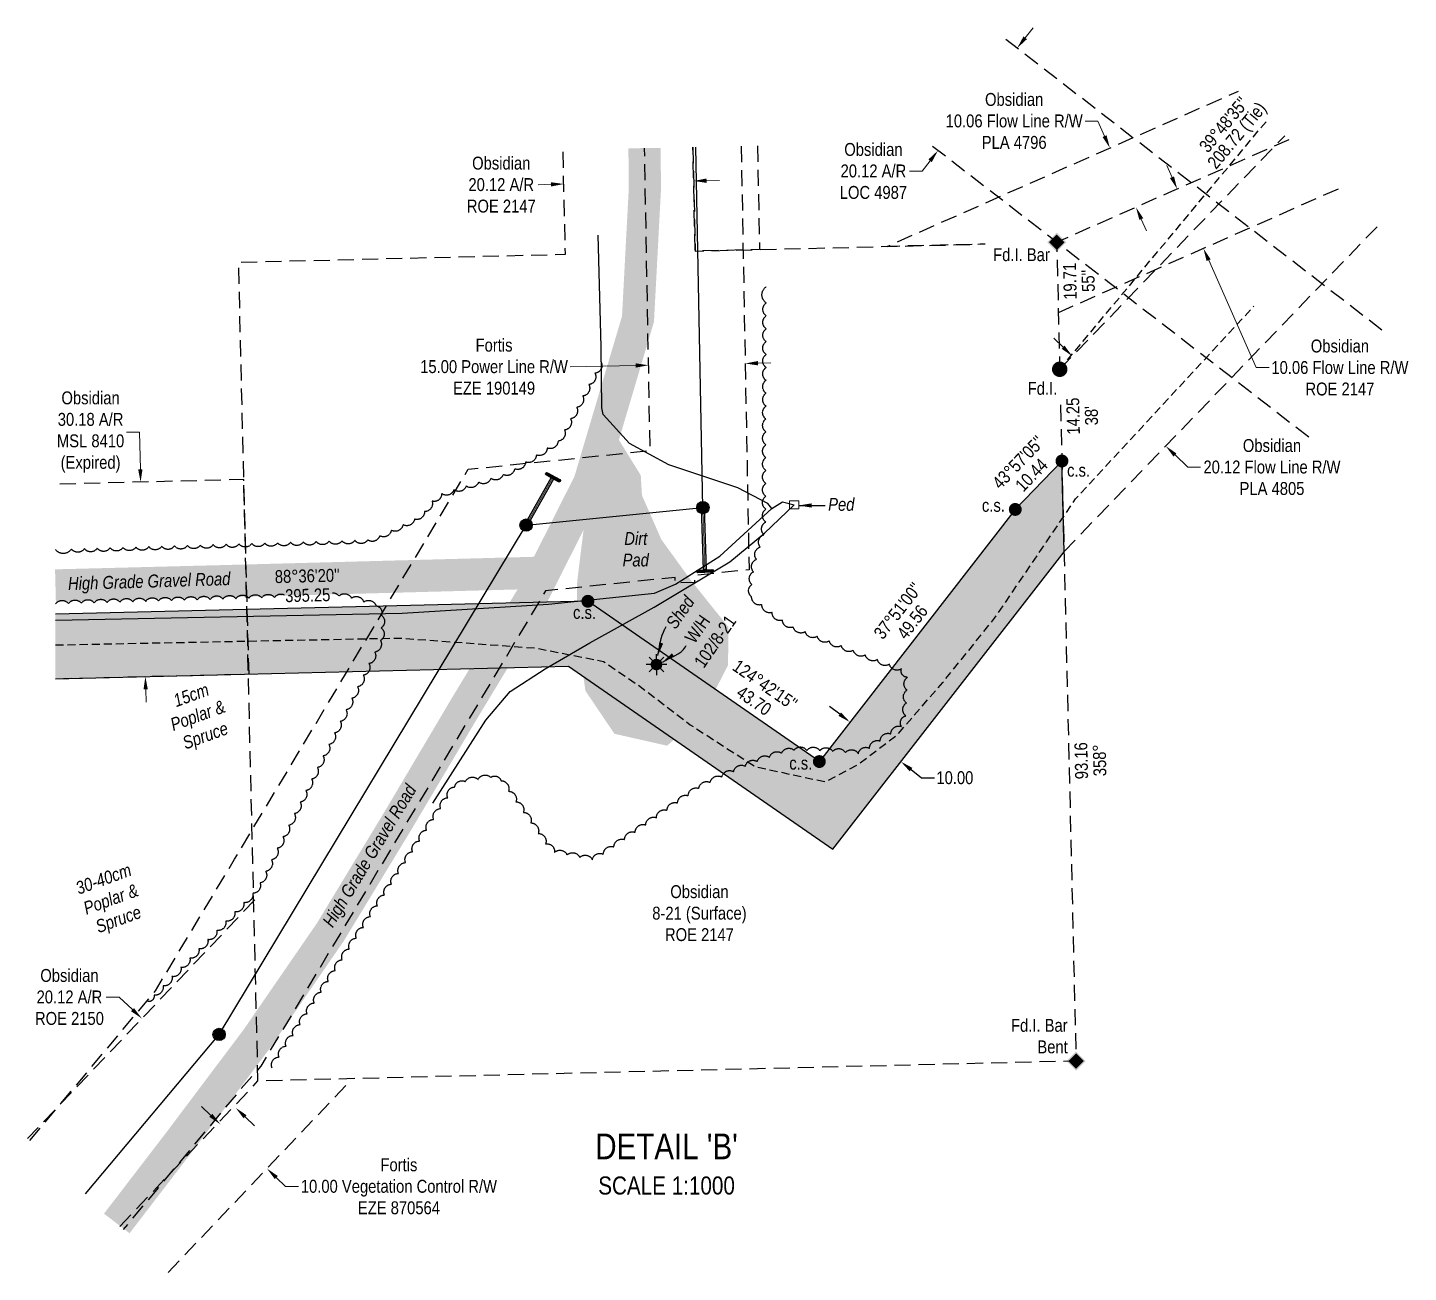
# Model space of a CAD drawing. Extents: x 616438 to 619476, y 5890141 to 5892432.
# Drawn here: x 618405 to 619476, y 5890204 to 5891169 of the extents above; entities that cross this region are included whole.
import ezdxf
from ezdxf.enums import TextEntityAlignment as Align

# ---------------------------------------------------------------- set-up
doc = ezdxf.new("R2010")
doc.units = 0
doc.header["$LTSCALE"] = 5
doc.header["$PDMODE"] = 35
doc.header["$PDSIZE"] = 1
for name, pattern in [('0', [1, 1, 0]), ('foc-ACCESSROAD', [3.75, 2.5, -1.25]), ('foc-FLOWLINE', [3.75, 2.5, -1.25]), ('foc-TIELINE', [1.875, 1.25, -0.625]), ('UG_PIPE', [1.875, 1.25, -0.625])]:
    doc.linetypes.add(name, pattern=pattern)
doc.layers.get('Defpoints').update_dxf_attribs({"color": 9})
for name, color, linetype in [('AS-CABLE', 224, 'foc-CABLE'), ('AS-PIPE-UG', 44, 'UG_PIPE'), ('AS-POWER', 104, 'foc-POWER'), ('AS-POWER-EXISTING-ANC', 72, 'Continuous'), ('AS-POWER-EXISTING-PP', 72, 'Continuous'), ('AS-ROADS', 254, 'Continuous'), ('C-AR', 13, 'foc-ACCESSROAD'), ('C-FLOWLINE', 13, 'foc-FLOWLINE'), ('C-WS', 13, 'foc-ACCESSROAD'), ('C-WS-S', 8, 'Continuous'), ('DETAIL-T', 7, 'Continuous'), ('F-EZE', 190, 'foc-FLOWLINE'), ('L-BD', 7, 'Continuous'), ('L-BD1', 253, 'Continuous'), ('L-MON', 1, 'Continuous'), ('L-MON-T', 1, 'Continuous'), ('L-TIE', 7, 'foc-TIELINE'), ('P-PROPOSED', 10, 'Continuous'), ('P-PROPOSED-H', 21, 'Continuous'), ('P-TXT', 4, 'Continuous'), ('T-BUSH', 110, '0'), ('T-BUSH-T', 110, 'Continuous')]:
    doc.layers.add(name, color=color, linetype=linetype)
for name, color, linetype, lineweight in [('AS-GENERAL', 48, 'Continuous', 18), ('C-AR-T', 13, 'Continuous', 9), ('C-FLOWLINE-T', 13, 'Continuous', 9), ('C-WS-T', 13, 'Continuous', 9), ('F-EZE-T', 190, 'Continuous', 9), ('T-TEXT', 48, 'Continuous', 18)]:
    doc.layers.add(name, color=color, linetype=linetype, lineweight=lineweight)
doc.styles.add('80CG', font='ARIALN.TTF', dxfattribs={"height": 10})
doc.styles.add('80L', font='ARIALN.TTF', dxfattribs={"height": 10})
doc.styles.add('foc-LtypeFont', font='ARIALN.TTF', dxfattribs={"height": 7.35})
doc.linetypes.add('foc-CABLE', pattern='A,2,-1,["C",foc-LtypeFont,S=0.2,R=0,X=-0.625,Y=-0.75],-1.24,8', length=12.24)
doc.linetypes.add('foc-POWER', pattern='A,6,-1,["P",foc-LtypeFont,S=0.2,R=0,X=-0.625,Y=-0.75],-1.24,4', length=12.24)
doc.dimstyles.new('Compass 5 000', dxfattribs={"dimscale": 5, "dimtxt": 9, "dimasz": 2, "dimexe": 0.2, "dimexo": 0.0625, "dimgap": 0.5, "dimtad": 0, "dimtih": 1, "dimtoh": 1, "dimzin": 0, "dimdsep": 46, "dimtxsty": '80CG', "dimcen": 0.1, "dimse1": 1, "dimse2": 1, "dimclrd": 256, "dimclrt": 256, "dimaunit": 1, "dimadec": 4, "dimazin": 0, "dimtfac": 0.06, "dimtofl": 0, "dimtmove": 0, "dimatfit": 1, "dimfxl": 0.2, "dimtolj": 1, "dimtzin": 0, "dimlwd": -1, "dimarcsym": 0})

# ---------------------------------------------------------------- blocks, each defined once
blk = doc.blocks.new('*U467')
h = blk.add_hatch(color=255)
h.dxf.hatch_style = 1
edge = h.paths.add_edge_path()
edge.add_arc((-0.32, 9.86), 0.2, 1.8598, 181.8598, ccw=False)
edge.add_line((-0.12, 9.87), (0.19, 0.21))
edge.add_line((0.19, 0.21), (-0.21, 0.19))
edge.add_line((-0.21, 0.19), (-0.52, 9.85))
h = blk.add_hatch(color=255)
h.dxf.hatch_style = 1
edge = h.paths.add_edge_path()
edge.add_arc((-1.1, -0.04), 0.2, 91.8598, 271.8598, ccw=False)
edge.add_line((-1.11, 0.16), (0.19, 0.21))
edge.add_line((0.19, 0.21), (1.09, 0.24))
edge.add_arc((1.1, 0.04), 0.2, -88.1402, 91.8598, ccw=False)
edge.add_line((1.11, -0.16), (-1.09, -0.24))
at = {"color": 255, "flags": 128}
blk.add_lwpolyline([(-0.52, 9.85, -1), (-0.12, 9.87), (0.19, 0.21), (-0.21, 0.19)], format="xyb", close=True, dxfattribs=at)
at = {"color": 72, "const_width": 0.1, "flags": 128}
for points in [[(-0.32, 9.86), (0, 0)], [(-1.1, -0.04), (1.1, 0.04)]]:
    blk.add_lwpolyline(points, dxfattribs=at)
at = {"color": 255}
blk.add_lwpolyline([(-1.09, -0.24, -1), (-1.11, 0.16), (0.19, 0.21), (1.09, 0.24, -1), (1.11, -0.16)], format="xyb", close=True, dxfattribs=at)
blk = doc.blocks.new('*U466')
h = blk.add_hatch(color=255)
h.dxf.hatch_style = 1
edge = h.paths.add_edge_path()
edge.add_arc((0.96, -0.54), 0.2, -119.3442, 60.6558, ccw=False)
edge.add_line((0.86, -0.71), (-0.27, -0.08))
edge.add_line((-0.27, -0.08), (-1.06, 0.36))
edge.add_arc((-0.96, 0.54), 0.2, 60.6558, 240.6558, ccw=False)
edge.add_line((-0.86, 0.71), (1.06, -0.36))
h = blk.add_hatch(color=255)
h.dxf.hatch_style = 1
edge = h.paths.add_edge_path()
edge.add_arc((-4.17, -7.42), 0.2, 150.6558, 330.6558, ccw=False)
edge.add_line((-4.35, -7.33), (-0.27, -0.08))
edge.add_line((-0.27, -0.08), (0.08, -0.27))
edge.add_line((0.08, -0.27), (-4, -7.52))
at = {"color": 72, "const_width": 0.1, "flags": 128}
for points in [[(-4.17, -7.42), (0, 0)], [(0.96, -0.54), (-0.96, 0.54)]]:
    blk.add_lwpolyline(points, dxfattribs=at)
at = {"color": 255}
blk.add_lwpolyline([(1.06, -0.36, -1), (0.86, -0.71), (-0.27, -0.08), (-1.06, 0.36, -1), (-0.86, 0.71)], format="xyb", close=True, dxfattribs=at)
at = {"color": 255, "flags": 128}
blk.add_lwpolyline([(-4, -7.52, -1), (-4.35, -7.33), (-0.27, -0.08), (0.08, -0.27)], format="xyb", close=True, dxfattribs=at)
blk = doc.blocks.new('POWERPOLE')
h = blk.add_hatch(color=255)
edge = h.paths.add_edge_path()
edge.add_arc((0, 0), 0.96, 0, 360)
at = {"linetype": 'Continuous'}
for p, q in [((0.68, -0.68), (-0.68, 0.68)), ((-0.68, -0.68), (0.68, 0.68))]:
    blk.add_line(p, q, dxfattribs=at)
blk.add_circle((0, 0), 0.96, dxfattribs=at)
blk = doc.blocks.new('GAS')
h = blk.add_hatch(color=255)
h.dxf.hatch_style = 1
edge = h.paths.add_edge_path()
edge.add_arc((0, 0), 0.9, 0, 360)
for p, q in [((-0.81, 0), (-1.62, 0)), ((-0.57, 0.57), (-1.14, 1.14)), ((0, 0.81), (0, 1.62)), ((0.57, 0.57), (1.14, 1.14)), ((1.62, 0), (0.81, 0)), ((-0.57, -0.57), (-1.14, -1.14)), ((0, -0.81), (0, -1.62)), ((1.14, -1.14), (0.57, -0.57))]:
    blk.add_line(p, q)
blk.add_circle((0, 0), 0.8)
blk = doc.blocks.new('SMONA')
blk.add_hatch(color=255).paths.add_polyline_path([(0, -1.49), (1.49, 0), (0, 1.49), (-1.49, 0)])
blk = doc.blocks.new('SMONAA')
blk.add_blockref('SMONA', (0, 0))
blk = doc.blocks.new('SMONB')
at = {"color": 1}
blk.add_solid([(0, 1.2), (1.2, 0), (-1.2, 0), (0, -1.2)], dxfattribs=at)
blk = doc.blocks.new('SMONBB')
blk.add_blockref('SMONB', (0, 0))
blk = doc.blocks.new('SMONCC')
for name in ['SMONAA', 'SMONBB']:
    blk.add_blockref(name, (0, 0))
blk = doc.blocks.new('FDIBAR')
blk.add_blockref('SMONCC', (0, 0))
blk = doc.blocks.new('PLIA')
at = {"color": 255, "const_width": 1}
blk.add_lwpolyline([(-0.5, 0, 1), (0.5, 0, 1)], format="xyb", close=True, dxfattribs=at)
blk = doc.blocks.new('PLIAA')
blk.add_blockref('PLIA', (0, 0))
blk = doc.blocks.new('PLIB')
at = {"color": 1}
blk.add_circle((0, 0), 0.8, dxfattribs=at)
blk = doc.blocks.new('PLIBB')
blk.add_blockref('PLIB', (0, 0))
blk = doc.blocks.new('PLICC')
for name in ['PLIAA', 'PLIBB']:
    blk.add_blockref(name, (0, 0))
blk = doc.blocks.new('PLI')
blk.add_blockref('PLICC', (0, 0))
blk = doc.blocks.new('fdia')
at = {"color": 255, "const_width": 1}
blk.add_lwpolyline([(-0.5, 0, 1), (0.5, 0, 1)], format="xyb", close=True, dxfattribs=at)
blk = doc.blocks.new('Fdiaa')
blk.add_blockref('fdia', (0, 0))
blk = doc.blocks.new('fdib')
at = {"color": 1, "const_width": 1.6}
blk.add_lwpolyline([(-0.4, 0, 1), (0.4, 0, 1)], format="xyb", close=True, dxfattribs=at)
at = {"color": 1}
blk.add_circle((0, 0), 0.8, dxfattribs=at)
blk = doc.blocks.new('Fdibb')
blk.add_blockref('fdib', (0, 0))
blk = doc.blocks.new('fdicc')
for name in ['Fdibb', 'Fdiaa']:
    blk.add_blockref(name, (0, 0))
blk = doc.blocks.new('FDI')
blk.add_blockref('fdicc', (0, 0))
blk = doc.blocks.new('*D477')
at = {"layer": 'C-AR-T', "transparency": 16777216}
for p, q in [((618492, 5890855.5), (618482, 5890855.5)), ((618492.7, 5890826.7), (618492, 5890855.5)), ((618496.9, 5890655.9), (618497.1, 5890645.9))]:
    blk.add_line(p, q, dxfattribs=at)
for points in [[(618494.4, 5890826.7), (618491, 5890826.6), (618492.9, 5890816.7)], [(618498.5, 5890655.9), (618495.2, 5890655.8), (618496.6, 5890665.9)]]:
    blk.add_solid(points, dxfattribs=at)
at = {"layer": 'Defpoints', "color": 0, "transparency": 16777216}
for p in [(618492.9, 5890816.7), (618499.1, 5890816.8), (618502.8, 5890666)]:
    blk.add_point(p, dxfattribs=at)
at = {"layer": 'C-AR-T', "transparency": 16777216, "insert": (618454.1, 5890855.5), "char_height": 10, "attachment_point": 5, "style": '80CG'}
blk.add_mtext('\\A1;Obsidian\\P30.18 A/R\\PMSL 8410\\P(Expired)', dxfattribs=at)
blk = doc.blocks.new('*D482')
at = {"layer": 'C-AR-T', "transparency": 16777216}
for p, q in [((618476.3, 5890417.2), (618466.3, 5890417.2)), ((618486.6, 5890407.4), (618476.3, 5890417.2)), ((618574, 5890324.3), (618581.2, 5890317.4))]:
    blk.add_line(p, q, dxfattribs=at)
for points in [[(618487.8, 5890408.6), (618485.5, 5890406.2), (618493.9, 5890400.5)], [(618575.1, 5890325.5), (618572.8, 5890323.1), (618566.7, 5890331.2)]]:
    blk.add_solid(points, dxfattribs=at)
at = {"layer": 'Defpoints', "color": 0, "transparency": 16777216}
for p in [(618493.9, 5890400.5), (618466.7, 5890371.9), (618539.5, 5890302.6)]:
    blk.add_point(p, dxfattribs=at)
at = {"layer": 'C-AR-T', "transparency": 16777216, "insert": (618437.7, 5890417.2), "char_height": 10, "attachment_point": 5, "style": '80CG'}
blk.add_mtext('\\A1;Obsidian\\P20.12 A/R\\PROE 2150', dxfattribs=at)
blk = doc.blocks.new('*D479')
at = {"layer": 'C-FLOWLINE-T', "transparency": 16777216}
for p, q in [((619208.5, 5890921.3), (619201.3, 5890928.3)), ((619295.4, 5890837.7), (619305.2, 5890828.3)), ((619305.2, 5890828.3), (619315.2, 5890828.3))]:
    blk.add_line(p, q, dxfattribs=at)
for points in [[(619209.7, 5890922.5), (619207.4, 5890920.1), (619215.7, 5890914.4)], [(619296.5, 5890838.9), (619294.2, 5890836.5), (619288.2, 5890844.6)]]:
    blk.add_solid(points, dxfattribs=at)
at = {"layer": 'Defpoints', "color": 0, "transparency": 16777216}
for p in [(619226.7, 5890925.8), (619299.1, 5890856), (619288.2, 5890844.6)]:
    blk.add_point(p, dxfattribs=at)
at = {"layer": 'C-FLOWLINE-T', "transparency": 16777216, "insert": (619370.6, 5890828.3), "char_height": 10, "attachment_point": 5, "style": '80CG'}
blk.add_mtext('\\A1;Obsidian\\P20.12 Flow Line R/W\\PPLA 4805', dxfattribs=at)
blk = doc.blocks.new('*D478')
at = {"layer": 'Defpoints', "color": 0, "transparency": 16777216}
for p in [(618961.9, 5890909.9), (618887, 5890908.5), (618961.9, 5890908.7)]:
    blk.add_point(p, dxfattribs=at)
at = {"layer": 'F-EZE-T', "transparency": 16777216}
for p, q in [((618877, 5890907.1), (618826.2, 5890906.2)), ((618971.9, 5890908.9), (618981.9, 5890909.1))]:
    blk.add_line(p, q, dxfattribs=at)
for points in [[(618971.9, 5890910.6), (618972, 5890907.2), (618961.9, 5890908.7)], [(618877, 5890908.8), (618877, 5890905.5), (618887, 5890907.3)]]:
    blk.add_solid(points, dxfattribs=at)
at = {"layer": 'F-EZE-T', "transparency": 16777216, "insert": (618767.1, 5890906.2), "char_height": 10, "attachment_point": 5, "style": '80CG'}
blk.add_mtext('\\A1;Fortis\\P15.00 Power Line R/W\\PEZE 190149', dxfattribs=at)
blk = doc.blocks.new('*D481')
at = {"layer": 'Defpoints', "color": 0, "transparency": 16777216}
for p in [(618555.7, 5890319.5), (618590.9, 5890284.1), (618591.9, 5890285.1)]:
    blk.add_point(p, dxfattribs=at)
at = {"layer": 'F-EZE-T', "transparency": 16777216}
for p, q in [((618547.5, 5890325.4), (618540.2, 5890332.3)), ((618598.2, 5890277.2), (618605.4, 5890270.3)), ((618605.4, 5890270.3), (618615.4, 5890270.3))]:
    blk.add_line(p, q, dxfattribs=at)
for points in [[(618548.6, 5890326.6), (618546.3, 5890324.2), (618554.7, 5890318.5)], [(618599.3, 5890278.4), (618597, 5890276), (618590.9, 5890284.1)]]:
    blk.add_solid(points, dxfattribs=at)
at = {"layer": 'F-EZE-T', "transparency": 16777216, "insert": (618693.3, 5890270.3), "char_height": 10, "attachment_point": 5, "style": '80CG'}
blk.add_mtext('\\A1;Fortis\\P10.00 Vegetation Control R/W\\PEZE 870564', dxfattribs=at)
blk = doc.blocks.new('*D480')
at = {"layer": 'Defpoints', "color": 0, "transparency": 16777216}
for p in [(619056.2, 5890647.1), (619095.6, 5890616.5), (619082.7, 5890599.8)]:
    blk.add_point(p, dxfattribs=at)
at = {"layer": 'P-TXT', "transparency": 16777216}
for p, q in [((619035.3, 5890636.6), (619027.4, 5890642.7)), ((619090.6, 5890593.6), (619098.7, 5890587.3)), ((619098.7, 5890587.3), (619108.7, 5890587.3))]:
    blk.add_line(p, q, dxfattribs=at)
for points in [[(619036.3, 5890637.9), (619034.3, 5890635.3), (619043.2, 5890630.5)], [(619091.6, 5890595), (619089.6, 5890592.3), (619082.7, 5890599.8)]]:
    blk.add_solid(points, dxfattribs=at)
at = {"layer": 'P-TXT', "transparency": 16777216, "insert": (619124.6, 5890587.3), "char_height": 10, "attachment_point": 5, "style": '80CG'}
blk.add_mtext('\\A1;10.00', dxfattribs=at)
blk = doc.blocks.new('*D483')
at = {"layer": 'C-FLOWLINE-T', "transparency": 16777216}
for p, q in [((618932, 5891050.5), (618942, 5891050.7)), ((618811.2, 5891047.7), (618801.2, 5891047.4))]:
    blk.add_line(p, q, dxfattribs=at)
for points in [[(618811.2, 5891049.3), (618811.3, 5891046), (618821.2, 5891047.9)], [(618931.9, 5891052.2), (618932, 5891048.8), (618922, 5891050.3)]]:
    blk.add_solid(points, dxfattribs=at)
at = {"layer": 'Defpoints', "color": 0, "transparency": 16777216}
for p in [(618821.1, 5891051.5), (618921.9, 5891053.9), (618821.2, 5891047.9)]:
    blk.add_point(p, dxfattribs=at)
at = {"layer": 'C-FLOWLINE-T', "transparency": 16777216, "insert": (618772.7, 5891047.4), "char_height": 10, "attachment_point": 5, "style": '80CG'}
blk.add_mtext('\\A1;Obsidian\\P20.12 A/R\\PROE 2147', dxfattribs=at)
blk = doc.blocks.new('*D484')
at = {"layer": 'C-FLOWLINE-T', "transparency": 16777216}
for p, q in [((619235.6, 5891096.8), (619225.6, 5891096.8)), ((619240.8, 5891085), (619235.6, 5891096.8)), ((619269.2, 5891020.7), (619273.2, 5891011.6))]:
    blk.add_line(p, q, dxfattribs=at)
for points in [[(619242.3, 5891085.7), (619239.2, 5891084.4), (619244.8, 5891075.9)], [(619270.7, 5891021.4), (619267.7, 5891020.1), (619265.1, 5891029.9)]]:
    blk.add_solid(points, dxfattribs=at)
at = {"layer": 'Defpoints', "color": 0, "transparency": 16777216}
for p in [(619313.6, 5891106.3), (619333.9, 5891060.3), (619265.1, 5891029.9)]:
    blk.add_point(p, dxfattribs=at)
at = {"layer": 'C-FLOWLINE-T', "transparency": 16777216, "insert": (619170.6, 5891096.8), "char_height": 10, "attachment_point": 5, "style": '80CG'}
blk.add_mtext('\\A1;Obsidian\\P10.06 Flow Line R/W\\PPLA 4796', dxfattribs=at)
blk = doc.blocks.new('*D485')
at = {"layer": 'C-FLOWLINE-T', "transparency": 16777216}
for p, q in [((619293.1, 5891053.1), (619289, 5891062.3)), ((619321.5, 5890988.9), (619358.3, 5890905.5)), ((619358.3, 5890905.5), (619368.3, 5890905.5))]:
    blk.add_line(p, q, dxfattribs=at)
for points in [[(619294.6, 5891053.8), (619291.5, 5891052.5), (619297.1, 5891044)], [(619323, 5890989.5), (619319.9, 5890988.2), (619317.4, 5890998)]]:
    blk.add_solid(points, dxfattribs=at)
at = {"layer": 'Defpoints', "color": 0, "transparency": 16777216}
for p in [(619323.4, 5891055.6), (619343.7, 5891009.6), (619317.4, 5890998)]:
    blk.add_point(p, dxfattribs=at)
at = {"layer": 'C-FLOWLINE-T', "transparency": 16777216, "insert": (619423.3, 5890905.5), "char_height": 10, "attachment_point": 5, "style": '80CG'}
blk.add_mtext('\\A1;Obsidian\\P10.06 Flow Line R/W\\PROE 2147', dxfattribs=at)
blk = doc.blocks.new('*D486')
at = {"layer": 'C-AR-T', "transparency": 16777216}
for p, q in [((619179.2, 5891161.3), (619185.3, 5891169.2)), ((619105.4, 5891066), (619099.3, 5891058)), ((619099.3, 5891058), (619089.3, 5891058))]:
    blk.add_line(p, q, dxfattribs=at)
for points in [[(619177.8, 5891162.4), (619180.5, 5891160.3), (619173, 5891153.4)], [(619104.1, 5891067), (619106.7, 5891064.9), (619111.5, 5891073.9)]]:
    blk.add_solid(points, dxfattribs=at)
at = {"layer": 'Defpoints', "color": 0, "transparency": 16777216}
for p in [(619226.2, 5891112.3), (619111.5, 5891073.9), (619164.7, 5891032.8)]:
    blk.add_point(p, dxfattribs=at)
at = {"layer": 'C-AR-T', "transparency": 16777216, "insert": (619061.4, 5891058), "char_height": 10, "attachment_point": 5, "style": '80CG'}
blk.add_mtext('\\A1;Obsidian\\P20.12 A/R\\PLOC 4987', dxfattribs=at)

msp = doc.modelspace()

# ---------------------------------------------------------------- hatches: boundary and pattern name
at = {"layer": 'AS-ROADS'}
h = msp.add_hatch(color=256, dxfattribs=at)
h.dxf.hatch_style = 1
h.paths.add_polyline_path([(618880.922, 5890821.959), (618851.802, 5890869.074), (618841.142, 5890816.474), (618831.597, 5890739.534), (618831.237, 5890705.354), (618837.937, 5890654.839), (618860.492, 5890621.414), (618901.367, 5890612.159), (618929.672, 5890637.624), (618948.632, 5890674.664), (618948.947, 5890704.144), (618920.177, 5890740.004), (618896.952, 5890772.049), (618881.847, 5890806.389)])
at = {"layer": 'P-PROPOSED-H'}
h = msp.add_hatch(color=256, dxfattribs=at)
h.dxf.hatch_style = 1
h.paths.add_polyline_path([(618426.855, 5890714.169), (618426.855, 5890664.153), (618824.84, 5890673.861), (619029.899, 5890531.848), (619209.272, 5890762.682), (619207.657, 5890833.024), (619171.452, 5890795.469), (619019.462, 5890599.874), (618839.907, 5890724.224)])

# ---------------------------------------------------------------- linework, layer by layer
at = {"layer": 'AS-CABLE', "flags": 128}
for points in [[(618982.607, 5890796.154), (618979.587, 5890800.179), (618956.297, 5890812.194), (618902.612, 5890829.954), (618872.202, 5890846.724), (618851.802, 5890869.074), (618850.802, 5890874.244), (618850.297, 5890921.584), (618847.912, 5891008.204)], [(618426.855, 5890709.454), (618695.722, 5890715.109), (618809.227, 5890721.879), (618891.467, 5890730.589), (618907.977, 5890737.504), (618942.267, 5890759.339), (618982.607, 5890796.154), (618990.817, 5890801.269), (618999.887, 5890798.974)], [(618719.632, 5890567.594), (618760.717, 5890631.969), (618779.552, 5890654.284), (618806.787, 5890671.864), (618841.412, 5890691.879), (618891.227, 5890719.719), (618950.077, 5890754.909), (618976.857, 5890777.004), (618999.887, 5890798.974)]]:
    msp.add_lwpolyline(points, dxfattribs=at)
at = {"layer": 'AS-GENERAL'}
msp.add_lwpolyline([(618996.307, 5890802.091), (619003.467, 5890802.091), (619003.467, 5890795.857), (618996.307, 5890795.857)], close=True, dxfattribs=at)
at = {"layer": 'AS-PIPE-UG', "flags": 128}
msp.add_lwpolyline([(618426.855, 5890690.346), (618694.132, 5890695.714), (618799.762, 5890687.884), (618851.907, 5890677.564), (618878.572, 5890659.469), (618919.367, 5890628.379), (618969.942, 5890595.864), (619024.127, 5890584.189), (619049.612, 5890597.549), (619080.047, 5890620.824), (619115.332, 5890661.319), (619155.447, 5890711.139), (619195.717, 5890770.364), (619218.207, 5890803.599), (619356.492, 5890953.089)], dxfattribs=at)
at = {"layer": 'AS-POWER', "flags": 128}
msp.add_lwpolyline([(618450.265, 5890264.53), (618553.797, 5890388.174), (618791.962, 5890783.304), (618929.122, 5890796.864), (618923.731, 5891076.615)], dxfattribs=at)
at = {"layer": 'AS-ROADS', "const_width": 24.991, "flags": 128}
for points in [[(618883.835, 5891075.762), (618884.122, 5891044.294), (618878.782, 5890943.249), (618841.142, 5890816.474), (618796.032, 5890726.944), (618744.112, 5890641.069), (618692.562, 5890553.999), (618640.137, 5890467.614), (618583.282, 5890385.009), (618523.052, 5890304.904), (618474.428, 5890241.537)], [(618809.497, 5890746.524), (618558.867, 5890739.849), (618426.855, 5890736.483)]]:
    msp.add_lwpolyline(points, dxfattribs=at)
at = {"layer": 'C-AR', "flags": 128}
for points in [[(619164.145, 5891160.305), (619460.611, 5890931.128)], [(619399.107, 5890851.566), (619102.641, 5891080.743)], [(618426.855, 5890664.153), (618577.001, 5890667.828), (618572.954, 5890818.619), (618426.855, 5890815.043)]]:
    msp.add_lwpolyline(points, dxfattribs=at)
at = {"layer": 'C-FLOWLINE', "flags": 128}
for points in [[(619383.746, 5891082.282), (619292.727, 5891042.065), (619203.612, 5891002.689), (619071.947, 5890999.484), (619344.608, 5891119.984)], [(619205.942, 5890904.214), (619380.493, 5891085.415)], [(619204.895, 5890948.285), (619422.867, 5891044.596)], [(619209.271, 5890762.741), (619452.907, 5891015.659)]]:
    msp.add_lwpolyline(points, dxfattribs=at)
at = {"layer": 'C-WS', "flags": 128}
for points in [[(618921.414, 5891076.566), (618923.139, 5890995.861), (619203.612, 5891002.689), (619218.592, 5890367.524), (618583.957, 5890352.074), (618568.977, 5890987.239), (618822.498, 5890993.411), (618820.596, 5891074.411)], [(618581.406, 5890492.481), (618405.255, 5890307.358)], [(618476.822, 5890239.26), (618583.957, 5890352.074)]]:
    msp.add_lwpolyline(points, dxfattribs=at)
at = {"layer": 'F-EZE', "flags": 128}
for points in [[(618406.92, 5890305.774), (618504.36, 5890421.904), (618565.832, 5890524.11), (618747.081, 5890826.575), (618888.214, 5890841.177), (618883.84, 5891075.762)], [(618958.796, 5891077.365), (618960.41, 5890990.793), (618964.924, 5890748.618), (618922.461, 5890744.225), (618922.555, 5890738.778), (618907.563, 5890738.515), (618907.491, 5890742.674), (618807.118, 5890732.29), (618586.107, 5890363.474), (618570.176, 5890345.233), (618479.351, 5890236.853)], [(618971.432, 5891077.635), (618973.154, 5890997.079), (618960.298, 5890996.766), (618923.139, 5890995.861), (618921.391, 5891076.565)], [(618514.316, 5890203.582), (618655.797, 5890352.269)], [(618476.822, 5890239.26), (618583.957, 5890352.074)]]:
    msp.add_lwpolyline(points, dxfattribs=at)
at = {"layer": 'P-PROPOSED', "flags": 128}
msp.add_lwpolyline([(618426.855, 5890664.173), (618824.84, 5890673.861), (619029.899, 5890531.848), (619209.272, 5890762.682), (619207.657, 5890833.024), (619171.452, 5890795.469), (619019.462, 5890599.874), (618839.907, 5890724.224), (618426.855, 5890714.169)], dxfattribs=at)
at = {"layer": 'T-BUSH', "flags": 128}
for points in [[(618594.847, 5890362.295, -0.52056705), (618600.299, 5890370.675, -0.52056705), (618605.75, 5890379.054, -0.52056705), (618611.201, 5890387.433, -0.52056705), (618616.652, 5890395.812, -0.52056705), (618622.103, 5890404.192, -0.52056705), (618627.554, 5890412.571, -0.52056705), (618633.005, 5890420.95, -0.52056705), (618638.456, 5890429.329, -0.52056705), (618643.908, 5890437.709, -0.52056705), (618649.359, 5890446.088, -0.52056705), (618654.81, 5890454.467, -0.52056705), (618660.261, 5890462.846, -0.52056705), (618665.712, 5890471.226, -0.52056705), (618671.163, 5890479.605, -0.52056705), (618676.614, 5890487.984, -0.52056705), (618682.066, 5890496.363, -0.52056705), (618687.517, 5890504.743, -0.52056705), (618692.968, 5890513.122, -0.52056705), (618698.419, 5890521.501, -0.52056705), (618703.87, 5890529.88, -0.52056705), (618709.321, 5890538.26, -0.52056705), (618714.772, 5890546.639, -0.52056705), (618720.224, 5890555.018, -0.52056705), (618725.675, 5890563.398, -0.52056705), (618731.126, 5890571.777, -0.52056705), (618736.577, 5890580.156, -0.52056705), (618744.802, 5890584.301, -0.52056705), (618754.661, 5890585.952, -0.52056705), (618764.52, 5890587.602, -0.52056705), (618772.588, 5890584.963, -0.52056705), (618778.343, 5890576.79, -0.52056705), (618784.099, 5890568.618, -0.52056705), (618789.855, 5890560.445, -0.52056705), (618795.611, 5890552.272, -0.52056705), (618801.367, 5890544.099, -0.52056705), (618807.123, 5890535.926, -0.52056705), (618813.945, 5890529.395, -0.52056705), (618823.753, 5890527.464, -0.52056705), (618833.561, 5890525.533, -0.52056705), (618843.369, 5890523.601, -0.52056705), (618851.869, 5890527.974, -0.52056705), (618860.099, 5890533.648, -0.52056705), (618868.329, 5890539.322, -0.52056705), (618876.559, 5890544.996, -0.52056705), (618884.789, 5890550.669, -0.52056705), (618893.019, 5890556.343, -0.52056705), (618901.249, 5890562.017, -0.52056705), (618909.479, 5890567.691, -0.52056705), (618917.709, 5890573.365, -0.52056705), (618925.939, 5890579.039, -0.52056705), (618934.773, 5890583.653, -0.52056705), (618943.849, 5890587.842, -0.52056705), (618952.926, 5890592.032, -0.52056705), (618962.002, 5890596.221, -0.52056705), (618971.292, 5890599.876, -0.52056705), (618980.747, 5890603.121, -0.52056705), (618990.202, 5890606.365, -0.52056705), (618999.807, 5890608.663, -0.52056705), (619009.802, 5890608.491, -0.52056705), (619019.797, 5890608.318, -0.52056705), (619029.77, 5890607.732, -0.52056705), (619039.728, 5890606.858, -0.52056705), (619049.686, 5890605.985, -0.52056705), (619058.33, 5890610.188, -0.52056705), (619066.612, 5890615.785, -0.52056705), (619074.895, 5890621.382, -0.52056705), (619083.177, 5890626.979, -0.52056705), (619086.577, 5890635.314, -0.52056705), (619087.033, 5890645.3, -0.52056705), (619087.489, 5890655.286, -0.52056705), (619087.945, 5890665.272, -0.52056705), (619083.098, 5890671.797, -0.52056705), (619073.774, 5890675.4, -0.52056705), (619064.449, 5890679.003, -0.52056705), (619055.125, 5890682.607, -0.52056705), (619045.8, 5890686.21, -0.52056705), (619036.476, 5890689.813, -0.52056705), (619027.152, 5890693.416, -0.52056705), (619017.827, 5890697.019, -0.52056705), (619008.503, 5890700.622, -0.52056705), (618999.178, 5890704.225, -0.52056705), (618990.787, 5890709.497, -0.52056705), (618982.835, 5890715.554, -0.52056705), (618974.882, 5890721.61, -0.52056705), (618966.93, 5890727.667, -0.52056705), (618967.119, 5890737.145, -0.52056705), (618968.359, 5890747.064, -0.52056705), (618970.66, 5890756.757, -0.52056705), (618973.569, 5890766.321, -0.52056705), (618976.478, 5890775.885, -0.52056705), (618977.918, 5890785.668, -0.52056705), (618977.936, 5890795.665, -0.52056705), (618977.955, 5890805.661, -0.52056705), (618977.973, 5890815.657, -0.52056705), (618977.991, 5890825.654, -0.52056705), (618978.01, 5890835.65, -0.52056705), (618978.028, 5890845.646, -0.52056705), (618978.047, 5890855.643, -0.52056705), (618978.065, 5890865.639, -0.52056705), (618978.083, 5890875.635, -0.52056705), (618978.102, 5890885.632, -0.52056705), (618978.12, 5890895.628, -0.52056705), (618978.139, 5890905.624, -0.52056705), (618978.157, 5890915.621, -0.52056705), (618978.175, 5890925.617, -0.52056705), (618978.194, 5890935.613, -0.52056705), (618978.212, 5890945.609, -0.52056705), (618978.23, 5890955.606, -0.52056705), (618978.254, 5890968.284, -0.52056705)], [(618850.13, 5890909.902, -0.52056705), (618845.402, 5890901.094, -0.52056705), (618840.674, 5890892.287, -0.52056705), (618835.947, 5890883.479, -0.52056705), (618831.219, 5890874.671, -0.52056705), (618826.491, 5890865.864, -0.52056705), (618821.763, 5890857.056, -0.52056705), (618816.77, 5890848.494, -0.52056705), (618808.355, 5890843.098, -0.52056705), (618799.94, 5890837.702, -0.52056705), (618791.526, 5890832.306, -0.52056705), (618783.111, 5890826.909, -0.52056705), (618774.188, 5890822.605, -0.52056705), (618764.642, 5890819.639, -0.52056705), (618755.095, 5890816.673, -0.52056705), (618745.549, 5890813.707, -0.52056705), (618736.003, 5890810.741, -0.52056705), (618726.457, 5890807.775, -0.52056705), (618718.978, 5890801.948, -0.52056705), (618713.167, 5890793.815, -0.52056705), (618705.472, 5890787.926, -0.52056705), (618696.452, 5890783.616, -0.52056705), (618687.433, 5890779.305, -0.52056705), (618678.414, 5890774.995, -0.52056705), (618669.117, 5890771.829, -0.52056705), (618659.125, 5890771.521, -0.52056705), (618649.133, 5890771.213, -0.52056705), (618639.142, 5890770.905, -0.52056705), (618629.15, 5890770.597, -0.52056705), (618619.159, 5890770.29, -0.52056705), (618609.167, 5890769.982, -0.52056705), (618599.175, 5890769.674, -0.52056705), (618589.184, 5890769.366, -0.52056705), (618579.192, 5890769.058, -0.52056705), (618569.201, 5890768.75, -0.52056705), (618559.209, 5890768.443, -0.52056705), (618549.217, 5890768.135, -0.52056705), (618539.226, 5890767.827, -0.52056705), (618529.234, 5890767.519, -0.52056705), (618519.243, 5890767.211, -0.52056705), (618509.251, 5890766.903, -0.52056705), (618499.259, 5890766.596, -0.52056705), (618489.268, 5890766.288, -0.52056705), (618479.276, 5890765.98, -0.52056705), (618469.285, 5890765.672, -0.52056705), (618459.293, 5890765.364, -0.52056705), (618449.301, 5890765.057, -0.52056705), (618439.31, 5890764.749, -0.52056705), (618426.763, 5890764.362, -0.52056705)], [(618426.943, 5890722.102, -0.52056705), (618436.935, 5890722.397, -0.52056705), (618446.927, 5890722.691, -0.52056705), (618456.919, 5890722.986, -0.52056705), (618466.911, 5890723.28, -0.52056705), (618476.903, 5890723.575, -0.52056705), (618486.895, 5890723.869, -0.52056705), (618496.887, 5890724.164, -0.52056705), (618506.879, 5890724.459, -0.52056705), (618516.871, 5890724.753, -0.52056705), (618526.863, 5890725.048, -0.52056705), (618536.855, 5890725.342, -0.52056705), (618546.847, 5890725.637, -0.52056705), (618556.839, 5890725.931, -0.52056705), (618566.831, 5890726.226, -0.52056705), (618576.823, 5890726.521, -0.52056705), (618586.815, 5890726.815, -0.52056705), (618596.807, 5890727.11, -0.36714241), (618604.384, 5890729.335, -0.36714241)], [(618641.715, 5890730.835, -0.24529358), (618646.773, 5890728.325, -0.52056705), (618656.501, 5890726.647, -0.52056705), (618666.04, 5890723.658, -0.52056705), (618675.579, 5890720.669, -0.52056705), (618679.538, 5890713.546, -0.52056705), (618679.619, 5890703.55, -0.52056705), (618678.993, 5890693.717, -0.52056705), (618674.543, 5890684.766, -0.52056705), (618670.093, 5890675.815, -0.52056705), (618665.643, 5890666.863, -0.52056705), (618661.194, 5890657.912, -0.52056705), (618656.744, 5890648.961, -0.52056705), (618652.294, 5890640.01, -0.52056705), (618647.844, 5890631.058, -0.52056705), (618643.394, 5890622.107, -0.52056705), (618638.944, 5890613.156, -0.52056705), (618634.495, 5890604.204, -0.52056705), (618630.045, 5890595.253, -0.52056705), (618625.595, 5890586.302, -0.52056705), (618621.145, 5890577.35, -0.52056705), (618616.695, 5890568.399, -0.52056705), (618612.246, 5890559.448, -0.52056705), (618607.796, 5890550.497, -0.52056705), (618603.346, 5890541.545, -0.52056705), (618598.896, 5890532.594, -0.52056705), (618594.446, 5890523.643, -0.52056705), (618589.996, 5890514.691, -0.52056705), (618585.547, 5890505.74, -0.52056705), (618579.898, 5890497.637, -0.52056705), (618572.937, 5890490.463, -0.52056705), (618565.975, 5890483.289, -0.52056705), (618559.014, 5890476.115, -0.52056705), (618552.053, 5890468.941, -0.52056705), (618545.092, 5890461.767, -0.52056705), (618538.13, 5890454.592, -0.52056705), (618531.169, 5890447.418, -0.52056705), (618524.208, 5890440.244, -0.52056705), (618517.247, 5890433.07, -0.52056705), (618510.285, 5890425.896, -0.52056705), (618503.324, 5890418.722, -0.52056705), (618498.435, 5890413.683)]]:
    msp.add_lwpolyline(points, format="xyb", dxfattribs=at)

# ---------------------------------------------------------------- block references
at = {"layer": 'AS-POWER-EXISTING-ANC', "xscale": 4.998170450000001, "yscale": 4.998170450000001, "zscale": 4.998170450000001}
for name, p in [('*U466', (618812.822, 5890820.409)), ('*U467', (618930.722, 5890747.589))]:
    msp.add_blockref(name, p, dxfattribs=at)
at = {"layer": 'AS-POWER-EXISTING-PP', "xscale": 4.998170450000001, "yscale": 4.998170450000001, "zscale": 4.998170450000001}
for p in [(618929.122, 5890796.864), (618791.962, 5890783.304), (618553.797, 5890388.174)]:
    msp.add_blockref('POWERPOLE', p, dxfattribs=at)
at = {"layer": 'C-WS-S', "xscale": 4.998170450000001, "yscale": 4.998170450000001, "zscale": 4.998170450000001}
msp.add_blockref('GAS', (618893.097, 5890675.114), dxfattribs=at)
at = {"layer": 'L-MON', "color": 3, "xscale": 4.998170450000001, "yscale": 4.998170450000001, "zscale": 4.998170450000001}
for p in [(619207.657, 5890833.024), (619171.452, 5890795.469), (618839.907, 5890724.224), (619019.462, 5890599.874)]:
    msp.add_blockref('PLI', p, dxfattribs=at)

# ---------------------------------------------------------------- texts
at = {"layer": 'C-WS-T', "insert": (618931.789, 5890697.833), "char_height": 9.99638, "attachment_point": 5, "rotation": 55.295638, "style": '80CG'}
msp.add_mtext_dynamic_manual_height_columns('W/H 102/8-21', width=46.33832, gutter_width=49.982, heights=[0], dxfattribs=at)
at = {"layer": 'C-WS-T', "insert": (618926.437, 5890482.209), "char_height": 9.99638, "attachment_point": 5, "style": '80CG'}
msp.add_mtext('\\A1;Obsidian\\P8-21 (Surface)\\PROE 2147', dxfattribs=at)
at = {"layer": 'DETAIL-T', "color": 3, "insert": (618900.93, 5890287.542), "char_height": 19.98537, "width": 109.6286, "attachment_point": 5, "style": '80CG'}
msp.add_mtext("DETAIL 'B'\\P{\\H0.7x;SCALE 1:1000}", dxfattribs=at)
at = {"layer": 'L-BD', "style": '80L'}
for s, height, p in [("39°48'35''", 9.9963, (619333.246, 5891094.04)), ('208.72 (Tie)', 9.99634, (619344.188, 5891084.919))]:
    msp.add_text(s, height=height, rotation=50.1905, dxfattribs=at).set_placement(p, align=Align.MIDDLE)
at = {"layer": 'L-BD', "color": 4, "style": '80L'}
for s, rotation, p in [('19.71', 91.3554, (619213.828, 5890972.466)), ("55''", 91.3554, (619228.069, 5890972.803)), ("38'", 91.351, (619230.532, 5890868.188)), ('93.16', 91.3457, (619222.618, 5890600.497)), ('358°', 91.3457, (619236.859, 5890600.832))]:
    msp.add_text(s, height=9.9963, rotation=rotation, dxfattribs=at).set_placement(p, align=Align.MIDDLE)
at = {"layer": 'L-BD1', "color": 4, "style": '80L'}
for s, rotation, p in [("43°57'05''", 46.0485, (619173.732, 5890832.041)), ('10.44', 46.0485, (619183.987, 5890822.155)), ("37°51'00''", 52.1505, (619080.309, 5890716.87)), ('49.56', 52.1505, (619091.557, 5890708.13))]:
    msp.add_text(s, height=9.9963, rotation=rotation, dxfattribs=at).set_placement(p, align=Align.MIDDLE)
at = {"layer": 'L-BD1', "style": '80L'}
for s, height, rotation, p in [("88°36'20''", 9.9963, 1.3945, (618622.21, 5890743.923)), ('395.25', 9.9963, 1.3945, (618622.575, 5890728.933)), ("124°42'15''", 9.99634, 325.2956, (618977.343, 5890659.442)), ('43.70', 9.9963, 325.2956, (618968.806, 5890647.115))]:
    msp.add_text(s, height=height, rotation=rotation, dxfattribs=at).set_placement(p, align=Align.MIDDLE)
at = {"layer": 'L-MON-T', "char_height": 10, "attachment_point": 1, "style": '80L'}
for insert in [(619211.096, 5890830.902), (619145.024, 5890803.638), (618827.851, 5890720.567), (618995.603, 5890603.641)]:
    msp.add_mtext_dynamic_manual_height_columns('\\pi0.54338;c.s.', width=16.94857, gutter_width=50, heights=[0], dxfattribs=dict(at, insert=insert))
at = {"layer": 'T-BUSH-T', "char_height": 9.99634, "attachment_point": 1, "rotation": 20, "style": '80L'}
for s, insert in [('\\pi8.86326;{\\fArial Narrow|b0|i1|c0|p34;15cm \\P\\pi0.32614;Poplar & \\P\\pi4.32877;Spruce}', (618508.866, 5890648.418)), ('\\pi0.05339;{\\fArial Narrow|b0|i1|c0|p34;30-40cm \\P\\pi0.32614;Poplar & \\P\\pi4.32877;Spruce}', (618441.429, 5890505.91))]:
    msp.add_mtext_dynamic_manual_height_columns(s, width=43.84248, gutter_width=47.483, heights=[0], dxfattribs=dict(at, insert=insert))
at = {"layer": 'T-TEXT', "char_height": 9.99634, "attachment_point": 1, "style": '80L'}
for s, insert in [('{\\fArial Narrow|b0|i1|c0|p34;Ped}', (619026.302, 5890804.406)), ('\\pi1.66944;{\\fArial Narrow|b0|i1|c0|p34;Dirt \\P\\pi0.32614;Pad}', (618866.5, 5890777.905))]:
    msp.add_mtext_dynamic_manual_height_columns(s, width=21.03364, gutter_width=49.982, heights=[0], dxfattribs=dict(at, insert=insert))
for s, width, insert, rotation in [('{\\fArial Narrow|b0|i1|c0|p34;High Grade Gravel Road}', 126.69073, (618436.433, 5890742.877), 1.790216), ('\\pi0.4557;{\\fArial Narrow|b0|i1|c0|p34;Shed}', 27.40238, (618899.511, 5890707.21), 55.295638), ('{\\fArial Narrow|b0|i1|c0|p34;High Grade Gravel Road}', 126.69073, (618633.397, 5890475.656), 58.747433)]:
    msp.add_mtext_dynamic_manual_height_columns(s, width=width, gutter_width=49.982, heights=[0], dxfattribs=dict(at, insert=insert, rotation=rotation))

# ---------------------------------------------------------------- dimensions: what is measured, and where the dimension line sits
at = {"layer": 'C-AR-T', "color": 4}
for base, p1, p2, angle, text, picture, middle in [((619111.539, 5891073.864), (619226.196, 5891112.338), (619164.691, 5891032.776), 232.294938, 'Obsidian\\P20.12 A/R\\PLOC 4987', '*D486', (619061.378, 5891058.04)), ((618492.937, 5890816.66), (618502.804, 5890666.012), (618499.113, 5890816.812), 91.401897, 'Obsidian\\P30.18 A/R\\PMSL 8410\\P(Expired)', '*D477', (618454.085, 5890855.451)), ((618493.862, 5890400.478), (618539.517, 5890302.574), (618466.665, 5890371.896), 136.42243, 'Obsidian\\P20.12 A/R\\PROE 2150', '*D482', (618437.75, 5890417.215))]:
    dim = msp.add_linear_dim(base=base, p1=p1, p2=p2, angle=angle, text=text, dimstyle='Compass 5 000', dxfattribs=at)
    dim.commit()
    dim.dimension.update_dxf_attribs({"geometry": picture, "text_midpoint": middle, "dimtype": 161})
at = {"layer": 'C-FLOWLINE-T', "color": 4}
for base, p1, p2, angle, text, picture, middle in [((619265.137, 5891029.874), (619313.614, 5891106.286), (619333.943, 5891060.276), 293.838421, 'Obsidian\\P10.06 Flow Line R/W\\PPLA 4796', '*D484', (619170.576, 5891096.778)), ((618821.218, 5891047.901), (618921.883, 5891053.873), (618821.134, 5891051.507), 181.345238, 'Obsidian\\P20.12 A/R\\PROE 2147', '*D483', (618772.69, 5891047.432)), ((619317.431, 5890998.009), (619323.378, 5891055.608), (619343.7, 5891009.616), 293.838421, 'Obsidian\\P10.06 Flow Line R/W\\PROE 2147', '*D485', (619423.305, 5890905.504))]:
    dim = msp.add_linear_dim(base=base, p1=p1, p2=p2, angle=angle, text=text, dimstyle='Compass 5 000', dxfattribs=at)
    dim.commit()
    dim.dimension.update_dxf_attribs({"geometry": picture, "text_midpoint": middle, "dimtype": 161})
at = {"layer": 'F-EZE-T', "color": 4}
for base, p1, p2, angle, text, picture, middle in [((618961.94, 5890908.715), (618886.958, 5890908.533), (618961.917, 5890909.93), 1.068062, 'Fortis\\P15.00 Power Line R/W\\PEZE 190149', '*D478', (618767.065, 5890906.185)), ((618590.926, 5890284.094), (618555.665, 5890319.545), (618591.874, 5890285.09), 316.42243, 'Fortis\\P10.00 Vegetation Control R/W\\PEZE 870564', '*D481', (618693.348, 5890270.307))]:
    dim = msp.add_linear_dim(base=base, p1=p1, p2=p2, angle=angle, text=text, dimstyle='Compass 5 000', dxfattribs=at)
    dim.commit()
    dim.dimension.update_dxf_attribs({"geometry": picture, "text_midpoint": middle, "dimtype": 161})
at = {"layer": 'P-TXT', "color": 4}
dim = msp.add_linear_dim(base=(619082.69, 5890599.784), p1=(619056.18, 5890647.126), p2=(619095.646, 5890616.457), angle=322.150476, text='10.00', dimstyle='Compass 5 000', dxfattribs=at)
dim.commit()
dim.dimension.update_dxf_attribs({"geometry": '*D480', "text_midpoint": (619124.649, 5890587.334), "dimtype": 161})

# ---------------------------------------------------------------- leaders
at = {"layer": 'C-WS-T', "path_type": 1}
msp.add_leader([(618897.701, 5890676.955), (618915.592, 5890688.841), (618916.147, 5890689.952)], dimstyle='Compass 5 000', override={"dimgap": 0.5, "dimtad": 0}, dxfattribs=at)
at = {"layer": 'T-TEXT', "path_type": 1}
for points in [[(619003.467, 5890798.522), (619023.943, 5890798.522)], [(618894.192, 5890682.19), (618899.59, 5890702.727), (618900.701, 5890704.615)]]:
    msp.add_leader(points, dimstyle='Compass 5 000', override={"dimgap": 0.5, "dimtad": 0}, dxfattribs=at)

# ---------------------------------------------------------------- next in the draw order: texts
at = {"layer": 'L-MON-T', "char_height": 10, "attachment_point": 1, "style": '80L', "bg_fill": 2}
for s, width, insert in [('\\pi1.0618;Fd.I. Bar', 44.19277, (619153.244, 5890998.104)), ('\\pi1.0618;Fd.I. ', 22.04407, (619180.05, 5890894.388)), ('\\pi1.0618;Fd.I. Bar\\P\\pi21.53929;Bent ', 44.19277, (619167.066, 5890400.206))]:
    msp.add_mtext_dynamic_manual_height_columns(s, width=width, gutter_width=50, heights=[0], dxfattribs=dict(at, insert=insert))

# ---------------------------------------------------------------- next in the draw order: linework, layer by layer
at = {"layer": 'L-TIE', "flags": 128}
msp.add_lwpolyline([(619205.942, 5890904.214), (619367.442, 5891097.987)], dxfattribs=at)

# ---------------------------------------------------------------- next in the draw order: block references
at = {"layer": 'L-MON', "color": 4, "xscale": 4.998170450000001, "yscale": 4.998170450000001, "zscale": 4.998170450000001}
for p in [(619203.612, 5891002.689), (619218.592, 5890367.524)]:
    msp.add_blockref('FDIBAR', p, dxfattribs=at)
at = {"layer": 'L-MON', "color": 3, "xscale": 4.998170450000001, "yscale": 4.998170450000001, "zscale": 4.998170450000001}
msp.add_blockref('FDI', (619205.942, 5890904.214), dxfattribs=at)

# ---------------------------------------------------------------- next in the draw order: texts
at = {"layer": 'L-BD', "color": 4, "style": '80L'}
msp.add_text('14.25', height=9.9963, rotation=91.351, dxfattribs=at).set_placement((619216.291, 5890867.852), align=Align.MIDDLE)

# ---------------------------------------------------------------- next in the draw order: dimensions: what is measured, and where the dimension line sits
at = {"layer": 'C-FLOWLINE-T', "color": 4}
dim = msp.add_linear_dim(base=(619288.158, 5890844.633), p1=(619226.691, 5890925.753), p2=(619299.104, 5890855.997), angle=316.070884, text='Obsidian\\P20.12 Flow Line R/W\\PPLA 4805', dimstyle='Compass 5 000', dxfattribs=at)
dim.commit()
dim.dimension.update_dxf_attribs({"geometry": '*D479', "text_midpoint": (619370.617, 5890828.252), "dimtype": 161})

doc.saveas('drawing.dxf')
